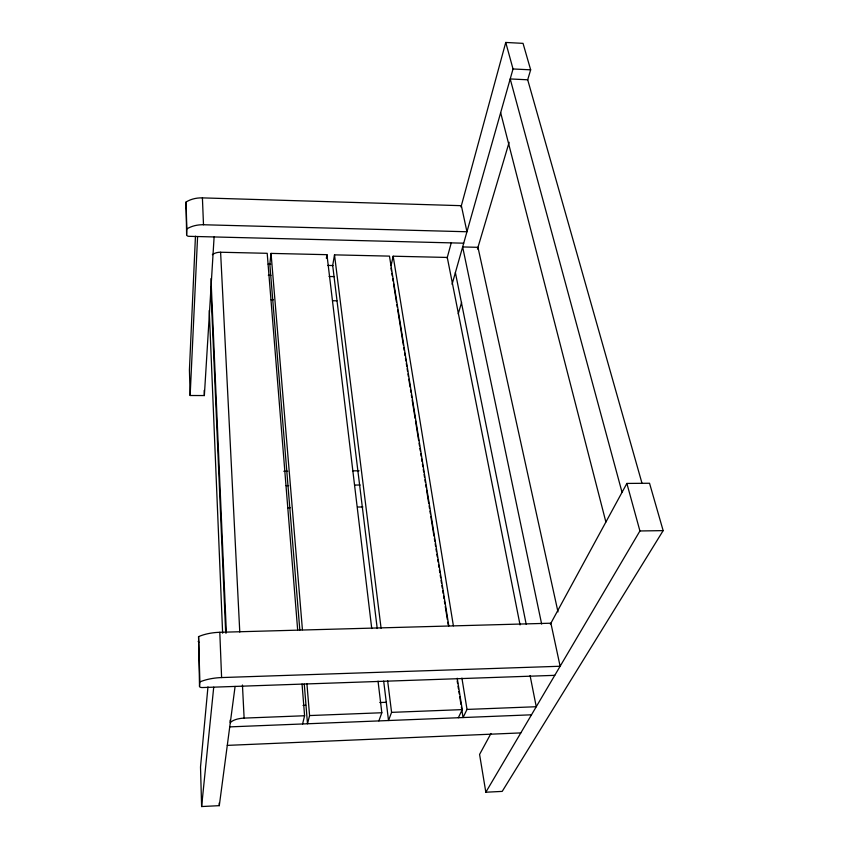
<?xml version="1.0" encoding="UTF-8"?>
<svg xmlns="http://www.w3.org/2000/svg" width="849" height="849" viewBox="0 0 849 849"><rect width="100%" height="100%" fill="white"/><g stroke="black" fill="none" stroke-linecap="round" stroke-linejoin="round"><path stroke-width="1.27" d="M186.61 234.621L186.048 202.03A23.581 17.139 0.2 0 1 202.412 197.881L461.357 205.681L466.95 231.756L203.495 224.752A23.995 17.044 -0.2 0 0 186.822 228.933L186.61 234.621A2.303 1.645 0.6 0 0 188.849 236.319L463.713 243.185M195.45 236.192L189.423 369.952L190.144 395.507L204.354 395.56L214.107 236.945M190.144 395.507L197.594 236.531M199.515 686.374L198.57 636.633A30.394 13.764 -3.6 0 1 219.795 632.293L550.895 623.208L560.128 666.253L221.6 677.566A31.095 13.202 -3.9 0 0 199.876 681.917L199.515 686.374A2.993 1.274 -3.5 0 0 202.391 687.552L554.768 675.337M207.963 686.883L200.513 767.04L201.616 806.55L219.297 805.659L235.099 686.416M201.616 806.55L213.725 687.159M371.735 628.504L326.939 254.679L271.043 253.395L269.823 264.188L299.824 630.011M326.356 258.245L326.939 254.679M448.834 625.968L389.468 256.122L334.506 254.859L332.691 265.546L377.221 628.483M391.071 265.62L393.172 256.207L447.274 257.449L520.055 624.928M302.594 723.964L304.6 715.749L302.042 684.039M306.935 683.87L309.577 715.558L307.508 723.773L304.26 684.156M447.105 258.064L451.275 242.761M460.986 207.029L505.749 42.45L523.037 43.363L530.657 69.83L527.632 79.997M452.071 284.298L513.029 68.971L505.749 42.45M458.216 313.854L461.612 302.424M477.456 249.044L509.145 142.282M378.877 720.918L381.827 712.746L378.038 681.153M387.643 680.813L391.58 712.364L388.524 720.525L383.674 681.078M458.354 717.734L462.259 709.615L457.218 678.245M461.909 678.075L467.014 709.424L463.055 717.543L461.378 707.09M490.955 733.494L479.579 754.432L485.83 792.223L502.205 791.395L663.154 530.625L649.538 483.251L626.87 483.431L550.375 624.164M485.83 792.223L639.923 530.965L626.87 483.431M227.288 745.38L520.808 732.91M229.729 726.882L531.485 714.805M230.164 720.132L230.281 722.775A13.701 5.519 -4.4 0 1 244.119 718.105L304.6 715.749M309.577 715.558L381.827 712.746M391.58 712.364L462.259 709.615M467.014 709.424L536.25 706.729L530.084 675.571M303.04 705.413L305.682 705.307M379.79 702.526L386.412 702.282M639.923 530.965L663.154 530.625M287.546 507.808L290.188 507.776M357.609 507.033L362.894 506.98M285.996 485.617L288.639 485.596M354.84 485.066L360.135 485.023M283.799 471.269L287.758 471.237M352.494 470.845L359.106 470.802M270.863 299.686L273.505 299.739M332.967 300.737L336.926 300.801M268.316 275.278L270.958 275.331M329.051 276.498L334.326 276.604M268.082 264.156L270.735 264.209M327.746 265.44L333.052 265.546M212.356 254.689A10.517 7.365 -1.3 0 1 220.602 252.238L267.202 253.31L297.659 629.862M513.029 68.971L530.657 69.83M641.982 483.198L527.696 79.785L510.207 78.946L622.041 492.314M500.655 112.705L605.889 522.029M557.995 611.906L477.966 247.324L462.641 246.942L541.651 624.068M455.382 272.582L526.189 624.217M393.172 256.207L453.398 625.84M391.018 268.104L391.442 270.714M391.856 273.325L392.28 275.936M392.694 278.557L393.119 281.168M393.533 283.778L396.462 302.074M396.886 304.685L397.3 307.296M397.725 309.906L403.381 345.182M403.795 347.803L404.22 350.414M404.633 353.025L405.047 355.635M405.472 358.257L405.886 360.867M406.31 363.478L406.724 366.089M407.149 368.699L407.562 371.321M407.987 373.931L408.401 376.542M408.825 379.153L410.078 386.995M410.492 389.606L410.916 392.217M411.33 394.838L411.754 397.449M412.168 400.059L415.108 418.355M415.522 420.966L418.663 440.567M419.077 443.178L419.502 445.789M419.915 448.399L420.34 451.01M420.754 453.631L421.178 456.242M421.592 458.853L422.017 461.463M422.431 464.085L422.855 466.695M423.269 469.306L423.683 471.917M424.107 474.538L424.521 477.149M424.946 479.759L425.36 482.37M425.784 484.981L426.198 487.602M426.623 490.213L428.713 503.277M429.127 505.887L429.552 508.498M429.965 511.119L430.39 513.73M430.804 516.341L433.945 535.942M434.37 538.553L434.784 541.163M435.208 543.774L435.622 546.395M436.046 549.006L436.46 551.617M436.885 554.227L437.299 556.848M437.713 559.459L438.137 562.07M438.551 564.681L438.975 567.291M439.389 569.912L439.814 572.523M440.228 575.134L440.652 577.745M441.066 580.366L441.491 582.976M441.904 585.587L442.329 588.198M442.743 590.808L443.157 593.43M443.581 596.04L443.995 598.651M444.42 601.262L444.834 603.883M445.258 606.494L447.349 619.558M447.763 622.168L448.187 624.779M457.187 680.962L457.611 683.572M458.025 686.194L458.449 688.804M458.863 691.415L459.288 694.026M459.702 696.647L460.965 704.479M334.506 254.859L381.084 628.228M271.043 253.395L302.424 629.725M220.602 252.238L239.779 632.081M242.443 685.016L244.119 718.105M210.987 278.621L226.375 632.887M210.807 287.355L225.696 633.025M209.257 310.543L222.629 633.174M202.412 197.881L203.495 224.752M219.795 632.293L221.6 677.566M204.174 390.455L204.354 395.56M219.201 803.027L219.297 805.659M186.048 202.03L186.822 228.933M198.57 636.633L199.876 681.917M186.271 208.769A2.26 1.656 1.1 0 1 185.846 207.75M199.006 642.205A2.918 1.327 -3.2 0 1 198.231 641.282"/></g></svg>
